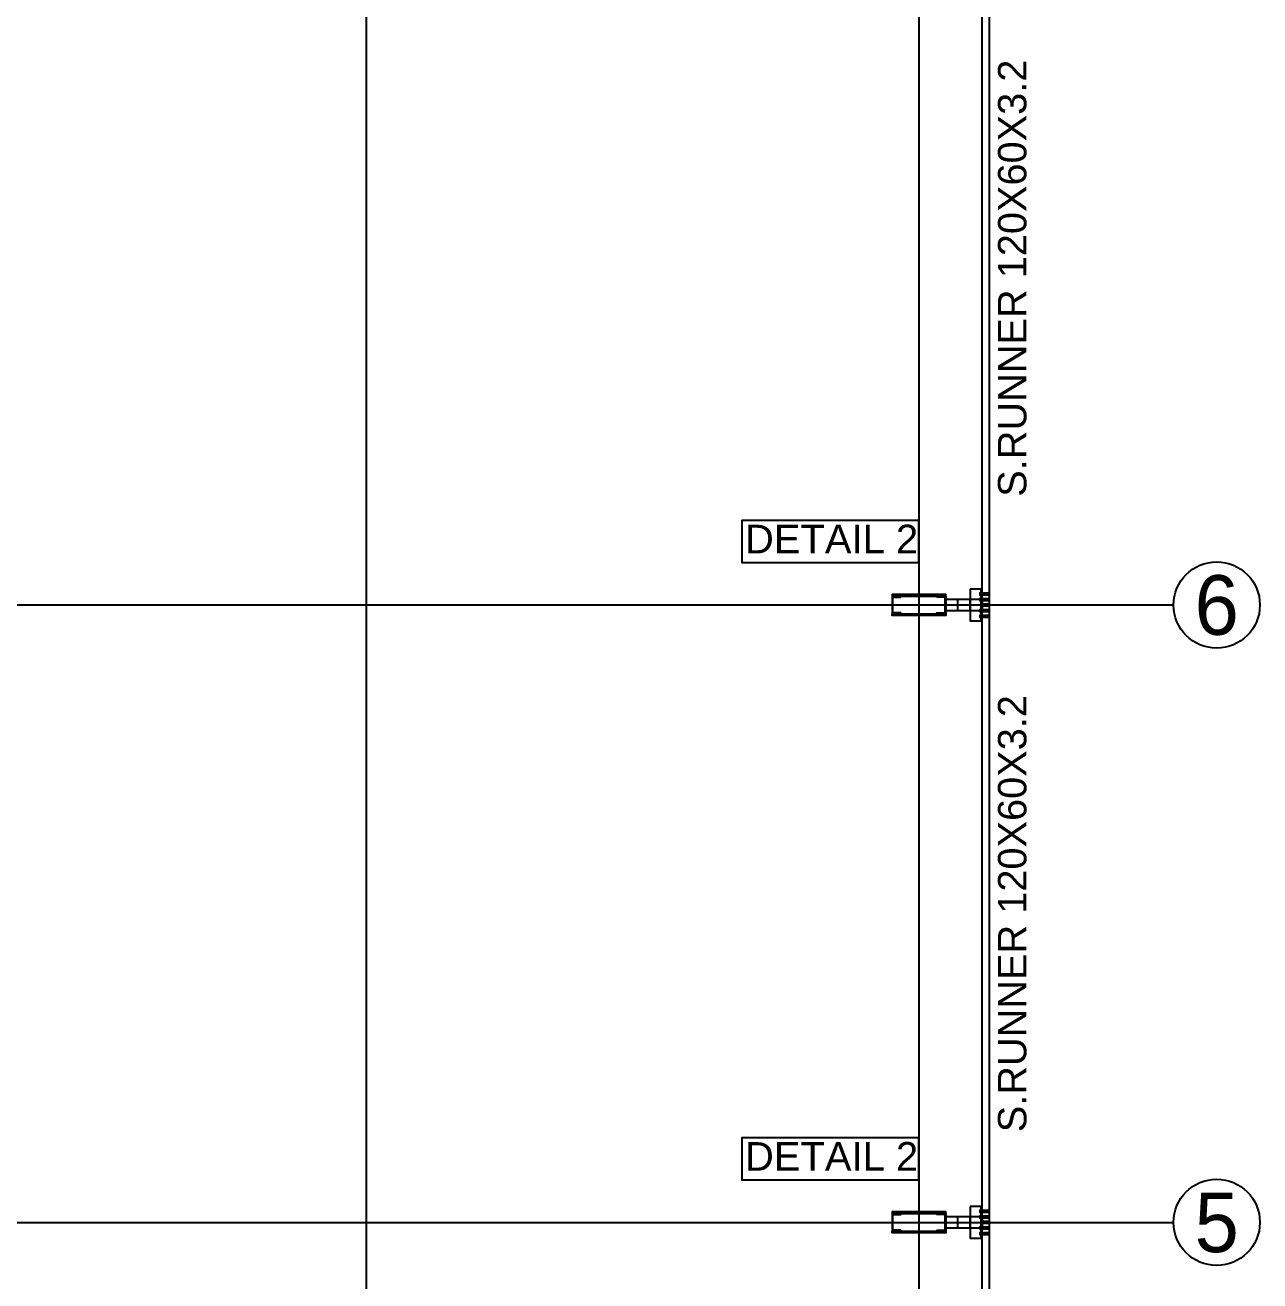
# Model space of a CAD drawing. Header units: millimetres. Extents: x 3470347 to 5996549, y -3470518 to 17149644.
# Drawn here: x 5012779 to 5023143, y 6795931 to 6806472 of the extents above; entities that cross this region are included whole.
import ezdxf
from ezdxf.enums import TextEntityAlignment as Align

# ---------------------------------------------------------------- set-up
doc = ezdxf.new("R2010")
doc.units = ezdxf.units.MM
doc.header["$MEASUREMENT"] = 0
doc.linetypes.add('CENTERX2', pattern=[4, 2.5, -0.5, 0.5, -0.5])
doc.layers.get('0').update_dxf_attribs({"linetype": 'CONTINUOUS', "lineweight": 25})
doc.layers.add('5', color=3, linetype='CONTINUOUS')
doc.layers.add('lintel', color=2, linetype='CONTINUOUS')
for name, color, linetype, lineweight in [('6 TEXT', 7, 'CONTINUOUS', 25), ('channnel', 2, 'CONTINUOUS', 15), ('rRCC 2', 40, 'CONTINUOUS', 15)]:
    doc.layers.add(name, color=color, linetype=linetype, lineweight=lineweight)
doc.styles.add('PDF Arial', font='arial.ttf')
doc.styles.get("Standard").update_dxf_attribs({"font": ''})
doc.styles.add('TITLE', font='arial.ttf')
doc.styles.get('Standard').set_extended_font_data('AR CENA')

msp = doc.modelspace()

# ---------------------------------------------------------------- hatches: boundary and pattern name
at = {"layer": '6 TEXT', "linetype": 'ByBlock'}
h = msp.add_hatch(color=150, dxfattribs=at)
h.dxf.hatch_style = 1
h.paths.add_polyline_path([(5020131.08, 6801679.67), (5020131.08, 6801674.67, -0.41421356), (5020127.08, 6801670.67), (5020061.48, 6801670.67), (5020061.48, 6801538.67), (5020127.08, 6801538.67, -0.41421356), (5020131.08, 6801534.67), (5020131.08, 6801529.67), (5020056.08, 6801529.67), (5020056.08, 6801679.67)])
h = msp.add_hatch(color=150, dxfattribs=at)
h.dxf.hatch_style = 1
h.paths.add_polyline_path([(5020506.08, 6801679.67), (5020506.08, 6801529.67), (5020431.08, 6801529.67), (5020431.08, 6801534.67, -0.41421356), (5020435.08, 6801538.67), (5020500.68, 6801538.67), (5020500.68, 6801670.67), (5020435.08, 6801670.67, -0.41421356), (5020431.08, 6801674.67), (5020431.08, 6801679.67)])
h = msp.add_hatch(color=150, dxfattribs=at)
h.dxf.hatch_style = 1
h.paths.add_polyline_path([(5020131.08, 6796497.67), (5020131.08, 6796492.67, -0.41421356), (5020127.08, 6796488.67), (5020061.48, 6796488.67), (5020061.48, 6796356.67), (5020127.08, 6796356.67, -0.41421356), (5020131.08, 6796352.67), (5020131.08, 6796347.67), (5020056.08, 6796347.67), (5020056.08, 6796497.67)])
h = msp.add_hatch(color=150, dxfattribs=at)
h.dxf.hatch_style = 1
h.paths.add_polyline_path([(5020506.08, 6796497.67), (5020506.08, 6796347.67), (5020431.08, 6796347.67), (5020431.08, 6796352.67, -0.41421356), (5020435.08, 6796356.67), (5020500.68, 6796356.67), (5020500.68, 6796488.67), (5020435.08, 6796488.67, -0.41421356), (5020431.08, 6796492.67), (5020431.08, 6796497.67)])

# ---------------------------------------------------------------- linework, layer by layer
at = {"color": 3}
for p, q in [((5020803.08, 6801471.34), (5020803.08, 6801738.01)), ((5020803.08, 6796289.34), (5020803.08, 6796556.01))]:
    msp.add_line(p, q, dxfattribs=at)
at = {"color": 8, "linetype": 'ByBlock'}
for p, q in [((5020803.08, 6801706.01), (5020871.08, 6801706.01)), ((5020803.08, 6801698.01), (5020871.08, 6801698.01)), ((5020803.08, 6801690.01), (5020871.08, 6801690.01)), ((5020803.08, 6801659.34), (5020871.08, 6801659.34)), ((5020803.08, 6801651.34), (5020871.08, 6801651.34)), ((5020803.08, 6801651.34), (5020871.08, 6801651.34)), ((5020803.08, 6801643.34), (5020871.08, 6801643.34)), ((5020803.08, 6801566.01), (5020871.08, 6801566.01)), ((5020803.08, 6801558.01), (5020871.08, 6801558.01)), ((5020803.08, 6801558.01), (5020871.08, 6801558.01)), ((5020803.08, 6801550.01), (5020871.08, 6801550.01)), ((5020803.08, 6801519.34), (5020871.08, 6801519.34)), ((5020803.08, 6801511.34), (5020871.08, 6801511.34)), ((5020803.08, 6801503.34), (5020871.08, 6801503.34)), ((5020803.08, 6796524.01), (5020871.08, 6796524.01)), ((5020803.08, 6796516.01), (5020871.08, 6796516.01)), ((5020803.08, 6796508.01), (5020871.08, 6796508.01)), ((5020803.08, 6796477.34), (5020871.08, 6796477.34)), ((5020803.08, 6796469.34), (5020871.08, 6796469.34)), ((5020803.08, 6796469.34), (5020871.08, 6796469.34)), ((5020803.08, 6796461.34), (5020871.08, 6796461.34)), ((5020803.08, 6796384.01), (5020871.08, 6796384.01)), ((5020803.08, 6796376.01), (5020871.08, 6796376.01)), ((5020803.08, 6796376.01), (5020871.08, 6796376.01)), ((5020803.08, 6796368.01), (5020871.08, 6796368.01)), ((5020803.08, 6796337.34), (5020871.08, 6796337.34)), ((5020803.08, 6796329.34), (5020871.08, 6796329.34)), ((5020803.08, 6796321.34), (5020871.08, 6796321.34))]:
    msp.add_line(p, q, dxfattribs=at)
at = {"color": 2}
for p, q in [((5020811.08, 6801611.34), (5020871.08, 6801611.34)), ((5020811.08, 6801611.34), (5020871.08, 6801611.34)), ((5020811.08, 6801598.01), (5020871.08, 6801598.01)), ((5020811.08, 6801598.01), (5020871.08, 6801598.01)), ((5020811.08, 6796429.34), (5020871.08, 6796429.34)), ((5020811.08, 6796429.34), (5020871.08, 6796429.34)), ((5020811.08, 6796416.01), (5020871.08, 6796416.01)), ((5020811.08, 6796416.01), (5020871.08, 6796416.01))]:
    msp.add_line(p, q, dxfattribs=at)
at = {"color": 6, "linetype": 'ByBlock'}
for points in [[(5020811.08, 6807084.01), (5020871.08, 6807084.01), (5020871.08, 6801611.34), (5020811.08, 6801611.34)], [(5020811.08, 6801598.01), (5020871.08, 6801598.01), (5020871.08, 6796429.34), (5020811.08, 6796429.34)], [(5020811.08, 6796416.01), (5020871.08, 6796416.01), (5020871.08, 6791552.34), (5020811.08, 6791552.34)]]:
    msp.add_lwpolyline(points, close=True, dxfattribs=at)
at = {"color": 3}
for points in [[(5020711.08, 6801738.01), (5020711.08, 6801471.34), (5020811.08, 6801471.34), (5020811.08, 6801738.01)], [(5020606.08, 6801554.67), (5020506.08, 6801554.67), (5020506.08, 6801654.67), (5020606.08, 6801654.67)], [(5020811.08, 6801554.67), (5020711.08, 6801554.67), (5020711.08, 6801654.67), (5020811.08, 6801654.67)], [(5020606.08, 6796372.67), (5020506.08, 6796372.67), (5020506.08, 6796472.67), (5020606.08, 6796472.67)], [(5020711.08, 6796556.01), (5020711.08, 6796289.34), (5020811.08, 6796289.34), (5020811.08, 6796556.01)], [(5020811.08, 6796372.67), (5020711.08, 6796372.67), (5020711.08, 6796472.67), (5020811.08, 6796472.67)]]:
    msp.add_lwpolyline(points, close=True, dxfattribs=at)
at = {"layer": '6 TEXT', "color": 8, "linetype": 'CENTERX2', "ltscale": 0.5}
for p, q in [((5015641.08, 6817657.4), (5015641.08, 6774264.13)), ((5020281.08, 6817657.4), (5020281.08, 6774264.13))]:
    msp.add_line(p, q, dxfattribs=at)
at = {"layer": '6 TEXT', "color": 4, "linetype": 'ByBlock'}
for points in [[(5020131.08, 6801529.67), (5020131.08, 6801534.67, 0.41421356), (5020127.08, 6801538.67), (5020061.48, 6801538.67), (5020061.48, 6801670.67), (5020127.08, 6801670.67, 0.41421356), (5020131.08, 6801674.67), (5020131.08, 6801679.67), (5020056.08, 6801679.67), (5020056.08, 6801529.67)], [(5020431.08, 6801529.67), (5020431.08, 6801534.67, -0.41421356), (5020435.08, 6801538.67), (5020500.68, 6801538.67), (5020500.68, 6801670.67), (5020435.08, 6801670.67, -0.41421356), (5020431.08, 6801674.67), (5020431.08, 6801679.67), (5020506.08, 6801679.67), (5020506.08, 6801529.67)], [(5020131.08, 6796347.67), (5020131.08, 6796352.67, 0.41421356), (5020127.08, 6796356.67), (5020061.48, 6796356.67), (5020061.48, 6796488.67), (5020127.08, 6796488.67, 0.41421356), (5020131.08, 6796492.67), (5020131.08, 6796497.67), (5020056.08, 6796497.67), (5020056.08, 6796347.67)], [(5020431.08, 6796347.67), (5020431.08, 6796352.67, -0.41421356), (5020435.08, 6796356.67), (5020500.68, 6796356.67), (5020500.68, 6796488.67), (5020435.08, 6796488.67, -0.41421356), (5020431.08, 6796492.67), (5020431.08, 6796497.67), (5020506.08, 6796497.67), (5020506.08, 6796347.67)]]:
    msp.add_lwpolyline(points, format="xyb", close=True, dxfattribs=at)
at = {"layer": '6 TEXT', "color": 8, "linetype": 'CENTERX2', "ltscale": 0.5}
for points in [[(4982503.56, 6801604.67), (5022418.94, 6801604.67)], [(4982503.56, 6796422.67), (5022418.94, 6796422.67)]]:
    msp.add_lwpolyline(points, dxfattribs=at)
at = {"layer": '6 TEXT', "color": 8}
for centre in [(5022781.1, 6801604.67), (5022781.1, 6796422.67)]:
    msp.add_circle(centre, 362.15, dxfattribs=at)
at = {"layer": 'channnel', "color": 8, "linetype": 'ByBlock'}
for p, q in [((5020790.76, 6801708.67), (5020803.08, 6801708.67)), ((5020803.08, 6801698.01), (5020790.76, 6801698.01)), ((5020790.76, 6801687.34), (5020803.08, 6801687.34)), ((5020790.76, 6801662.01), (5020803.08, 6801662.01)), ((5020803.08, 6801651.34), (5020790.76, 6801651.34)), ((5020790.76, 6801640.67), (5020803.08, 6801640.67)), ((5020803.08, 6801708.67), (5020803.08, 6801687.34)), ((5020803.08, 6801706.01), (5020871.08, 6801706.01)), ((5020803.08, 6801690.01), (5020871.08, 6801690.01)), ((5020803.08, 6801662.01), (5020803.08, 6801640.67)), ((5020803.08, 6801659.34), (5020871.08, 6801659.34)), ((5020803.08, 6801643.34), (5020871.08, 6801643.34)), ((5020817.48, 6801690.01), (5020817.48, 6801706.01)), ((5020817.48, 6801643.34), (5020817.48, 6801659.34)), ((5020871.08, 6801706.01), (5020871.08, 6801690.01)), ((5020871.08, 6801659.34), (5020871.08, 6801643.34)), ((5020790.76, 6801568.67), (5020803.08, 6801568.67)), ((5020803.08, 6801558.01), (5020790.76, 6801558.01)), ((5020790.76, 6801547.34), (5020803.08, 6801547.34)), ((5020790.76, 6801522.01), (5020803.08, 6801522.01)), ((5020803.08, 6801547.34), (5020803.08, 6801568.67)), ((5020803.08, 6801566.01), (5020871.08, 6801566.01)), ((5020803.08, 6801550.01), (5020871.08, 6801550.01)), ((5020803.08, 6801500.67), (5020803.08, 6801522.01)), ((5020803.08, 6801519.34), (5020871.08, 6801519.34)), ((5020817.48, 6801566.01), (5020817.48, 6801550.01)), ((5020817.48, 6801519.34), (5020817.48, 6801503.34)), ((5020871.08, 6801550.01), (5020871.08, 6801566.01)), ((5020871.08, 6801503.34), (5020871.08, 6801519.34)), ((5020803.08, 6801511.34), (5020790.76, 6801511.34)), ((5020790.76, 6801500.67), (5020803.08, 6801500.67)), ((5020803.08, 6801503.34), (5020871.08, 6801503.34)), ((5020790.76, 6796526.67), (5020803.08, 6796526.67)), ((5020803.08, 6796516.01), (5020790.76, 6796516.01)), ((5020790.76, 6796505.34), (5020803.08, 6796505.34)), ((5020790.76, 6796480.01), (5020803.08, 6796480.01)), ((5020803.08, 6796469.34), (5020790.76, 6796469.34)), ((5020790.76, 6796458.67), (5020803.08, 6796458.67)), ((5020803.08, 6796526.67), (5020803.08, 6796505.34)), ((5020803.08, 6796524.01), (5020871.08, 6796524.01)), ((5020803.08, 6796508.01), (5020871.08, 6796508.01)), ((5020803.08, 6796480.01), (5020803.08, 6796458.67)), ((5020803.08, 6796477.34), (5020871.08, 6796477.34)), ((5020803.08, 6796461.34), (5020871.08, 6796461.34)), ((5020817.48, 6796508.01), (5020817.48, 6796524.01)), ((5020817.48, 6796461.34), (5020817.48, 6796477.34)), ((5020871.08, 6796524.01), (5020871.08, 6796508.01)), ((5020871.08, 6796477.34), (5020871.08, 6796461.34)), ((5020790.76, 6796386.67), (5020803.08, 6796386.67)), ((5020803.08, 6796376.01), (5020790.76, 6796376.01)), ((5020790.76, 6796365.34), (5020803.08, 6796365.34)), ((5020803.08, 6796365.34), (5020803.08, 6796386.67)), ((5020803.08, 6796384.01), (5020871.08, 6796384.01)), ((5020803.08, 6796368.01), (5020871.08, 6796368.01)), ((5020817.48, 6796384.01), (5020817.48, 6796368.01)), ((5020871.08, 6796368.01), (5020871.08, 6796384.01)), ((5020790.76, 6796340.01), (5020803.08, 6796340.01)), ((5020803.08, 6796329.34), (5020790.76, 6796329.34)), ((5020790.76, 6796318.67), (5020803.08, 6796318.67)), ((5020803.08, 6796318.67), (5020803.08, 6796340.01)), ((5020803.08, 6796337.34), (5020871.08, 6796337.34)), ((5020803.08, 6796321.34), (5020871.08, 6796321.34)), ((5020817.48, 6796337.34), (5020817.48, 6796321.34)), ((5020871.08, 6796321.34), (5020871.08, 6796337.34))]:
    msp.add_line(p, q, dxfattribs=at)
at = {"layer": 'channnel', "color": 8, "linetype": 'Continuous'}
for p, q in [((5020816.82, 6801705.76), (5020816.94, 6801706.01)), ((5020816.82, 6801659.09), (5020816.94, 6801659.34)), ((5020817.48, 6801690.9), (5020824.52, 6801706.01)), ((5020817.48, 6801697.41), (5020821.49, 6801706.01)), ((5020817.48, 6801703.91), (5020818.45, 6801706.01)), ((5020817.48, 6801694.15), (5020822.73, 6801705.43)), ((5020817.48, 6801700.66), (5020819.7, 6801705.43)), ((5020817.48, 6801644.23), (5020824.52, 6801659.34)), ((5020817.48, 6801650.74), (5020821.49, 6801659.34)), ((5020817.48, 6801657.25), (5020818.45, 6801659.34)), ((5020817.48, 6801647.49), (5020822.73, 6801658.76)), ((5020817.48, 6801653.99), (5020819.7, 6801658.76)), ((5020818.85, 6801690.59), (5020825.77, 6801705.43)), ((5020818.85, 6801643.92), (5020825.77, 6801658.76)), ((5020819.86, 6801705.76), (5020819.97, 6801706.01)), ((5020819.86, 6801659.09), (5020819.97, 6801659.34)), ((5020820.1, 6801690.01), (5020827.56, 6801706.01)), ((5020820.1, 6801643.34), (5020827.56, 6801659.34)), ((5020821.88, 6801690.59), (5020828.8, 6801705.43)), ((5020821.88, 6801643.92), (5020828.8, 6801658.76)), ((5020822.89, 6801705.76), (5020823.01, 6801706.01)), ((5020822.89, 6801659.09), (5020823.01, 6801659.34)), ((5020823.13, 6801690.01), (5020830.59, 6801706.01)), ((5020823.13, 6801643.34), (5020830.59, 6801659.34)), ((5020824.92, 6801690.59), (5020831.84, 6801705.43)), ((5020824.92, 6801643.92), (5020831.84, 6801658.76)), ((5020825.92, 6801705.76), (5020826.04, 6801706.01)), ((5020825.92, 6801659.09), (5020826.04, 6801659.34)), ((5020826.16, 6801690.01), (5020833.63, 6801706.01)), ((5020826.16, 6801643.34), (5020833.63, 6801659.34)), ((5020827.95, 6801690.59), (5020834.87, 6801705.43)), ((5020827.95, 6801643.92), (5020834.87, 6801658.76)), ((5020828.96, 6801705.76), (5020829.07, 6801706.01)), ((5020828.96, 6801659.09), (5020829.07, 6801659.34)), ((5020829.2, 6801690.01), (5020836.66, 6801706.01)), ((5020829.2, 6801643.34), (5020836.66, 6801659.34)), ((5020830.99, 6801690.59), (5020837.91, 6801705.43)), ((5020830.99, 6801643.92), (5020837.91, 6801658.76)), ((5020831.99, 6801705.76), (5020832.11, 6801706.01)), ((5020831.99, 6801659.09), (5020832.11, 6801659.34)), ((5020832.23, 6801690.01), (5020839.69, 6801706.01)), ((5020832.23, 6801643.34), (5020839.69, 6801659.34)), ((5020834.02, 6801690.59), (5020834.27, 6801705.43)), ((5020834.02, 6801643.92), (5020834.27, 6801658.76)), ((5020834.67, 6801690.01), (5020842.13, 6801706.01)), ((5020834.67, 6801643.34), (5020842.13, 6801659.34)), ((5020835.27, 6801690.01), (5020836.06, 6801706.01)), ((5020835.27, 6801643.34), (5020836.06, 6801659.34)), ((5020836.46, 6801690.59), (5020843.38, 6801705.43)), ((5020836.46, 6801643.92), (5020843.38, 6801658.76)), ((5020837.06, 6801690.59), (5020837.31, 6801705.43)), ((5020837.06, 6801643.92), (5020837.31, 6801658.76)), ((5020837.7, 6801690.01), (5020845.16, 6801706.01)), ((5020837.7, 6801643.34), (5020845.16, 6801659.34)), ((5020838.3, 6801690.01), (5020839.1, 6801706.01)), ((5020838.3, 6801643.34), (5020839.1, 6801659.34)), ((5020839.49, 6801690.59), (5020846.41, 6801705.43)), ((5020839.49, 6801643.92), (5020846.41, 6801658.76)), ((5020840.09, 6801690.59), (5020840.34, 6801705.43)), ((5020840.09, 6801643.92), (5020840.34, 6801658.76)), ((5020840.74, 6801690.01), (5020848.2, 6801706.01)), ((5020840.74, 6801643.34), (5020848.2, 6801659.34)), ((5020842.53, 6801690.59), (5020849.44, 6801705.43)), ((5020842.53, 6801643.92), (5020849.44, 6801658.76)), ((5020843.77, 6801690.01), (5020851.23, 6801706.01)), ((5020843.77, 6801643.34), (5020851.23, 6801659.34)), ((5020845.56, 6801690.59), (5020852.48, 6801705.43)), ((5020845.56, 6801643.92), (5020852.48, 6801658.76)), ((5020846.81, 6801690.01), (5020854.27, 6801706.01)), ((5020846.81, 6801643.34), (5020854.27, 6801659.34)), ((5020848.59, 6801690.59), (5020855.51, 6801705.43)), ((5020848.59, 6801643.92), (5020855.51, 6801658.76)), ((5020849.84, 6801690.01), (5020857.3, 6801706.01)), ((5020849.84, 6801643.34), (5020857.3, 6801659.34)), ((5020851.63, 6801690.59), (5020858.55, 6801705.43)), ((5020851.63, 6801643.92), (5020858.55, 6801658.76)), ((5020852.87, 6801690.01), (5020860.34, 6801706.01)), ((5020852.87, 6801643.34), (5020860.34, 6801659.34)), ((5020854.66, 6801690.59), (5020861.58, 6801705.43)), ((5020854.66, 6801643.92), (5020861.58, 6801658.76)), ((5020855.91, 6801690.01), (5020863.37, 6801706.01)), ((5020855.91, 6801643.34), (5020863.37, 6801659.34)), ((5020857.43, 6801690.01), (5020864.62, 6801705.43)), ((5020857.43, 6801643.34), (5020864.62, 6801658.76)), ((5020859.21, 6801690.59), (5020866.4, 6801706.01)), ((5020859.21, 6801643.92), (5020866.4, 6801659.34)), ((5020860.46, 6801690.01), (5020867.65, 6801705.43)), ((5020860.46, 6801643.34), (5020867.65, 6801658.76)), ((5020862.25, 6801690.59), (5020869.44, 6801706.01)), ((5020862.25, 6801643.92), (5020869.44, 6801659.34)), ((5020863.49, 6801690.01), (5020870.68, 6801705.43)), ((5020863.49, 6801643.34), (5020870.68, 6801658.76)), ((5020865.28, 6801690.59), (5020871.08, 6801703.02)), ((5020865.28, 6801643.92), (5020871.08, 6801656.35)), ((5020866.53, 6801690.01), (5020871.08, 6801699.76)), ((5020866.53, 6801643.34), (5020871.08, 6801653.1)), ((5020868.32, 6801690.59), (5020871.08, 6801696.51)), ((5020868.32, 6801643.92), (5020871.08, 6801649.84)), ((5020869.56, 6801690.01), (5020871.08, 6801693.26)), ((5020869.56, 6801643.34), (5020871.08, 6801646.59)), ((5020816.82, 6801550.26), (5020816.94, 6801550.01)), ((5020817.48, 6801565.11), (5020824.52, 6801550.01)), ((5020817.48, 6801561.86), (5020822.73, 6801550.59)), ((5020817.48, 6801558.61), (5020821.49, 6801550.01)), ((5020817.48, 6801555.35), (5020819.7, 6801550.59)), ((5020817.48, 6801552.1), (5020818.45, 6801550.01)), ((5020817.48, 6801518.45), (5020824.52, 6801503.34)), ((5020817.48, 6801515.19), (5020822.73, 6801503.92)), ((5020818.85, 6801565.43), (5020825.77, 6801550.59)), ((5020818.85, 6801518.76), (5020825.77, 6801503.92)), ((5020819.86, 6801550.26), (5020819.97, 6801550.01)), ((5020820.1, 6801566.01), (5020827.56, 6801550.01)), ((5020820.1, 6801519.34), (5020827.56, 6801503.34)), ((5020821.88, 6801565.43), (5020828.8, 6801550.59)), ((5020821.88, 6801518.76), (5020828.8, 6801503.92)), ((5020822.89, 6801550.26), (5020823.01, 6801550.01)), ((5020823.13, 6801566.01), (5020830.59, 6801550.01)), ((5020823.13, 6801519.34), (5020830.59, 6801503.34)), ((5020824.92, 6801565.43), (5020831.84, 6801550.59)), ((5020824.92, 6801518.76), (5020831.84, 6801503.92)), ((5020825.92, 6801550.26), (5020826.04, 6801550.01)), ((5020826.16, 6801566.01), (5020833.63, 6801550.01)), ((5020826.16, 6801519.34), (5020833.63, 6801503.34)), ((5020827.95, 6801565.43), (5020834.87, 6801550.59)), ((5020827.95, 6801518.76), (5020834.87, 6801503.92)), ((5020828.96, 6801550.26), (5020829.07, 6801550.01)), ((5020829.2, 6801566.01), (5020836.66, 6801550.01)), ((5020829.2, 6801519.34), (5020836.66, 6801503.34)), ((5020830.99, 6801565.43), (5020837.91, 6801550.59)), ((5020830.99, 6801518.76), (5020837.91, 6801503.92)), ((5020831.99, 6801550.26), (5020832.11, 6801550.01)), ((5020832.23, 6801566.01), (5020839.69, 6801550.01)), ((5020832.23, 6801519.34), (5020839.69, 6801503.34)), ((5020834.02, 6801565.43), (5020834.27, 6801550.59)), ((5020834.02, 6801518.76), (5020834.27, 6801503.92)), ((5020834.67, 6801566.01), (5020842.13, 6801550.01)), ((5020834.67, 6801519.34), (5020842.13, 6801503.34)), ((5020835.27, 6801566.01), (5020836.06, 6801550.01)), ((5020835.27, 6801519.34), (5020836.06, 6801503.34)), ((5020836.46, 6801565.43), (5020843.38, 6801550.59)), ((5020836.46, 6801518.76), (5020843.38, 6801503.92)), ((5020837.06, 6801565.43), (5020837.31, 6801550.59)), ((5020837.06, 6801518.76), (5020837.31, 6801503.92)), ((5020837.7, 6801566.01), (5020845.16, 6801550.01)), ((5020837.7, 6801519.34), (5020845.16, 6801503.34)), ((5020838.3, 6801566.01), (5020839.1, 6801550.01)), ((5020838.3, 6801519.34), (5020839.1, 6801503.34)), ((5020839.49, 6801565.43), (5020846.41, 6801550.59)), ((5020839.49, 6801518.76), (5020846.41, 6801503.92)), ((5020840.09, 6801565.43), (5020840.34, 6801550.59)), ((5020840.09, 6801518.76), (5020840.34, 6801503.92)), ((5020840.74, 6801566.01), (5020848.2, 6801550.01)), ((5020840.74, 6801519.34), (5020848.2, 6801503.34)), ((5020842.53, 6801565.43), (5020849.44, 6801550.59)), ((5020842.53, 6801518.76), (5020849.44, 6801503.92)), ((5020843.77, 6801566.01), (5020851.23, 6801550.01)), ((5020843.77, 6801519.34), (5020851.23, 6801503.34)), ((5020845.56, 6801565.43), (5020852.48, 6801550.59)), ((5020845.56, 6801518.76), (5020852.48, 6801503.92)), ((5020846.81, 6801566.01), (5020854.27, 6801550.01)), ((5020846.81, 6801519.34), (5020854.27, 6801503.34)), ((5020848.59, 6801565.43), (5020855.51, 6801550.59)), ((5020848.59, 6801518.76), (5020855.51, 6801503.92)), ((5020849.84, 6801566.01), (5020857.3, 6801550.01)), ((5020849.84, 6801519.34), (5020857.3, 6801503.34)), ((5020851.63, 6801565.43), (5020858.55, 6801550.59)), ((5020851.63, 6801518.76), (5020858.55, 6801503.92)), ((5020852.87, 6801566.01), (5020860.34, 6801550.01)), ((5020852.87, 6801519.34), (5020860.34, 6801503.34)), ((5020854.66, 6801565.43), (5020861.58, 6801550.59)), ((5020854.66, 6801518.76), (5020861.58, 6801503.92)), ((5020855.91, 6801566.01), (5020863.37, 6801550.01)), ((5020855.91, 6801519.34), (5020863.37, 6801503.34)), ((5020857.43, 6801566.01), (5020864.62, 6801550.59)), ((5020857.43, 6801519.34), (5020864.62, 6801503.92)), ((5020859.21, 6801565.43), (5020866.4, 6801550.01)), ((5020859.21, 6801518.76), (5020866.4, 6801503.34)), ((5020860.46, 6801566.01), (5020867.65, 6801550.59)), ((5020860.46, 6801519.34), (5020867.65, 6801503.92)), ((5020862.25, 6801565.43), (5020869.44, 6801550.01)), ((5020862.25, 6801518.76), (5020869.44, 6801503.34)), ((5020863.49, 6801566.01), (5020870.68, 6801550.59)), ((5020863.49, 6801519.34), (5020870.68, 6801503.92)), ((5020865.28, 6801565.43), (5020871.08, 6801553)), ((5020865.28, 6801518.76), (5020871.08, 6801506.33)), ((5020866.53, 6801566.01), (5020871.08, 6801556.25)), ((5020866.53, 6801519.34), (5020871.08, 6801509.58)), ((5020868.32, 6801565.43), (5020871.08, 6801559.5)), ((5020868.32, 6801518.76), (5020871.08, 6801512.84)), ((5020869.56, 6801566.01), (5020871.08, 6801562.76)), ((5020869.56, 6801519.34), (5020871.08, 6801516.09)), ((5020816.82, 6801503.59), (5020816.94, 6801503.34)), ((5020817.48, 6801511.94), (5020821.49, 6801503.34)), ((5020817.48, 6801508.69), (5020819.7, 6801503.92)), ((5020817.48, 6801505.43), (5020818.45, 6801503.34)), ((5020819.86, 6801503.59), (5020819.97, 6801503.34)), ((5020822.89, 6801503.59), (5020823.01, 6801503.34)), ((5020825.92, 6801503.59), (5020826.04, 6801503.34)), ((5020828.96, 6801503.59), (5020829.07, 6801503.34)), ((5020831.99, 6801503.59), (5020832.11, 6801503.34)), ((5020816.82, 6796523.76), (5020816.94, 6796524.01)), ((5020816.82, 6796477.09), (5020816.94, 6796477.34)), ((5020817.48, 6796508.9), (5020824.52, 6796524.01)), ((5020817.48, 6796515.41), (5020821.49, 6796524.01)), ((5020817.48, 6796521.91), (5020818.45, 6796524.01)), ((5020817.48, 6796512.15), (5020822.73, 6796523.43)), ((5020817.48, 6796518.66), (5020819.7, 6796523.43)), ((5020817.48, 6796462.23), (5020824.52, 6796477.34)), ((5020817.48, 6796468.74), (5020821.49, 6796477.34)), ((5020817.48, 6796475.25), (5020818.45, 6796477.34)), ((5020817.48, 6796465.49), (5020822.73, 6796476.76)), ((5020817.48, 6796471.99), (5020819.7, 6796476.76)), ((5020818.85, 6796508.59), (5020825.77, 6796523.43)), ((5020818.85, 6796461.92), (5020825.77, 6796476.76)), ((5020819.86, 6796523.76), (5020819.97, 6796524.01)), ((5020819.86, 6796477.09), (5020819.97, 6796477.34)), ((5020820.1, 6796508.01), (5020827.56, 6796524.01)), ((5020820.1, 6796461.34), (5020827.56, 6796477.34)), ((5020821.88, 6796508.59), (5020828.8, 6796523.43)), ((5020821.88, 6796461.92), (5020828.8, 6796476.76)), ((5020822.89, 6796523.76), (5020823.01, 6796524.01)), ((5020822.89, 6796477.09), (5020823.01, 6796477.34)), ((5020823.13, 6796508.01), (5020830.59, 6796524.01)), ((5020823.13, 6796461.34), (5020830.59, 6796477.34)), ((5020824.92, 6796508.59), (5020831.84, 6796523.43)), ((5020824.92, 6796461.92), (5020831.84, 6796476.76)), ((5020825.92, 6796523.76), (5020826.04, 6796524.01)), ((5020825.92, 6796477.09), (5020826.04, 6796477.34)), ((5020826.16, 6796508.01), (5020833.63, 6796524.01)), ((5020826.16, 6796461.34), (5020833.63, 6796477.34)), ((5020827.95, 6796508.59), (5020834.87, 6796523.43)), ((5020827.95, 6796461.92), (5020834.87, 6796476.76)), ((5020828.96, 6796523.76), (5020829.07, 6796524.01)), ((5020828.96, 6796477.09), (5020829.07, 6796477.34)), ((5020829.2, 6796508.01), (5020836.66, 6796524.01)), ((5020829.2, 6796461.34), (5020836.66, 6796477.34)), ((5020830.99, 6796508.59), (5020837.91, 6796523.43)), ((5020830.99, 6796461.92), (5020837.91, 6796476.76)), ((5020831.99, 6796523.76), (5020832.11, 6796524.01)), ((5020831.99, 6796477.09), (5020832.11, 6796477.34)), ((5020832.23, 6796508.01), (5020839.69, 6796524.01)), ((5020832.23, 6796461.34), (5020839.69, 6796477.34)), ((5020834.02, 6796508.59), (5020834.27, 6796523.43)), ((5020834.02, 6796461.92), (5020834.27, 6796476.76)), ((5020834.67, 6796508.01), (5020842.13, 6796524.01)), ((5020834.67, 6796461.34), (5020842.13, 6796477.34)), ((5020835.27, 6796508.01), (5020836.06, 6796524.01)), ((5020835.27, 6796461.34), (5020836.06, 6796477.34)), ((5020836.46, 6796508.59), (5020843.38, 6796523.43)), ((5020836.46, 6796461.92), (5020843.38, 6796476.76)), ((5020837.06, 6796508.59), (5020837.31, 6796523.43)), ((5020837.06, 6796461.92), (5020837.31, 6796476.76)), ((5020837.7, 6796508.01), (5020845.16, 6796524.01)), ((5020837.7, 6796461.34), (5020845.16, 6796477.34)), ((5020838.3, 6796508.01), (5020839.1, 6796524.01)), ((5020838.3, 6796461.34), (5020839.1, 6796477.34)), ((5020839.49, 6796508.59), (5020846.41, 6796523.43)), ((5020839.49, 6796461.92), (5020846.41, 6796476.76)), ((5020840.09, 6796508.59), (5020840.34, 6796523.43)), ((5020840.09, 6796461.92), (5020840.34, 6796476.76)), ((5020840.74, 6796508.01), (5020848.2, 6796524.01)), ((5020840.74, 6796461.34), (5020848.2, 6796477.34)), ((5020842.53, 6796508.59), (5020849.44, 6796523.43)), ((5020842.53, 6796461.92), (5020849.44, 6796476.76)), ((5020843.77, 6796508.01), (5020851.23, 6796524.01)), ((5020843.77, 6796461.34), (5020851.23, 6796477.34)), ((5020845.56, 6796508.59), (5020852.48, 6796523.43)), ((5020845.56, 6796461.92), (5020852.48, 6796476.76)), ((5020846.81, 6796508.01), (5020854.27, 6796524.01)), ((5020846.81, 6796461.34), (5020854.27, 6796477.34)), ((5020848.59, 6796508.59), (5020855.51, 6796523.43)), ((5020848.59, 6796461.92), (5020855.51, 6796476.76)), ((5020849.84, 6796508.01), (5020857.3, 6796524.01)), ((5020849.84, 6796461.34), (5020857.3, 6796477.34)), ((5020851.63, 6796508.59), (5020858.55, 6796523.43)), ((5020851.63, 6796461.92), (5020858.55, 6796476.76)), ((5020852.87, 6796508.01), (5020860.34, 6796524.01)), ((5020852.87, 6796461.34), (5020860.34, 6796477.34)), ((5020854.66, 6796508.59), (5020861.58, 6796523.43)), ((5020854.66, 6796461.92), (5020861.58, 6796476.76)), ((5020855.91, 6796508.01), (5020863.37, 6796524.01)), ((5020855.91, 6796461.34), (5020863.37, 6796477.34)), ((5020857.43, 6796508.01), (5020864.62, 6796523.43)), ((5020857.43, 6796461.34), (5020864.62, 6796476.76)), ((5020859.21, 6796508.59), (5020866.4, 6796524.01)), ((5020859.21, 6796461.92), (5020866.4, 6796477.34)), ((5020860.46, 6796508.01), (5020867.65, 6796523.43)), ((5020860.46, 6796461.34), (5020867.65, 6796476.76)), ((5020862.25, 6796508.59), (5020869.44, 6796524.01)), ((5020862.25, 6796461.92), (5020869.44, 6796477.34)), ((5020863.49, 6796508.01), (5020870.68, 6796523.43)), ((5020863.49, 6796461.34), (5020870.68, 6796476.76)), ((5020865.28, 6796508.59), (5020871.08, 6796521.02)), ((5020865.28, 6796461.92), (5020871.08, 6796474.35)), ((5020866.53, 6796508.01), (5020871.08, 6796517.76)), ((5020866.53, 6796461.34), (5020871.08, 6796471.1)), ((5020868.32, 6796508.59), (5020871.08, 6796514.51)), ((5020868.32, 6796461.92), (5020871.08, 6796467.84)), ((5020869.56, 6796508.01), (5020871.08, 6796511.26)), ((5020869.56, 6796461.34), (5020871.08, 6796464.59)), ((5020816.82, 6796368.26), (5020816.94, 6796368.01)), ((5020817.48, 6796383.11), (5020824.52, 6796368.01)), ((5020817.48, 6796379.86), (5020822.73, 6796368.59)), ((5020817.48, 6796376.61), (5020821.49, 6796368.01)), ((5020817.48, 6796373.35), (5020819.7, 6796368.59)), ((5020817.48, 6796370.1), (5020818.45, 6796368.01)), ((5020818.85, 6796383.43), (5020825.77, 6796368.59)), ((5020819.86, 6796368.26), (5020819.97, 6796368.01)), ((5020820.1, 6796384.01), (5020827.56, 6796368.01)), ((5020821.88, 6796383.43), (5020828.8, 6796368.59)), ((5020822.89, 6796368.26), (5020823.01, 6796368.01)), ((5020823.13, 6796384.01), (5020830.59, 6796368.01)), ((5020824.92, 6796383.43), (5020831.84, 6796368.59)), ((5020825.92, 6796368.26), (5020826.04, 6796368.01)), ((5020826.16, 6796384.01), (5020833.63, 6796368.01)), ((5020827.95, 6796383.43), (5020834.87, 6796368.59)), ((5020828.96, 6796368.26), (5020829.07, 6796368.01)), ((5020829.2, 6796384.01), (5020836.66, 6796368.01)), ((5020830.99, 6796383.43), (5020837.91, 6796368.59)), ((5020831.99, 6796368.26), (5020832.11, 6796368.01)), ((5020832.23, 6796384.01), (5020839.69, 6796368.01)), ((5020834.02, 6796383.43), (5020834.27, 6796368.59)), ((5020834.67, 6796384.01), (5020842.13, 6796368.01)), ((5020835.27, 6796384.01), (5020836.06, 6796368.01)), ((5020836.46, 6796383.43), (5020843.38, 6796368.59)), ((5020837.06, 6796383.43), (5020837.31, 6796368.59)), ((5020837.7, 6796384.01), (5020845.16, 6796368.01)), ((5020838.3, 6796384.01), (5020839.1, 6796368.01)), ((5020839.49, 6796383.43), (5020846.41, 6796368.59)), ((5020840.09, 6796383.43), (5020840.34, 6796368.59)), ((5020840.74, 6796384.01), (5020848.2, 6796368.01)), ((5020842.53, 6796383.43), (5020849.44, 6796368.59)), ((5020843.77, 6796384.01), (5020851.23, 6796368.01)), ((5020845.56, 6796383.43), (5020852.48, 6796368.59)), ((5020846.81, 6796384.01), (5020854.27, 6796368.01)), ((5020848.59, 6796383.43), (5020855.51, 6796368.59)), ((5020849.84, 6796384.01), (5020857.3, 6796368.01)), ((5020851.63, 6796383.43), (5020858.55, 6796368.59)), ((5020852.87, 6796384.01), (5020860.34, 6796368.01)), ((5020854.66, 6796383.43), (5020861.58, 6796368.59)), ((5020855.91, 6796384.01), (5020863.37, 6796368.01)), ((5020857.43, 6796384.01), (5020864.62, 6796368.59)), ((5020859.21, 6796383.43), (5020866.4, 6796368.01)), ((5020860.46, 6796384.01), (5020867.65, 6796368.59)), ((5020862.25, 6796383.43), (5020869.44, 6796368.01)), ((5020863.49, 6796384.01), (5020870.68, 6796368.59)), ((5020865.28, 6796383.43), (5020871.08, 6796371)), ((5020866.53, 6796384.01), (5020871.08, 6796374.25)), ((5020868.32, 6796383.43), (5020871.08, 6796377.5)), ((5020869.56, 6796384.01), (5020871.08, 6796380.76)), ((5020816.82, 6796321.59), (5020816.94, 6796321.34)), ((5020817.48, 6796336.45), (5020824.52, 6796321.34)), ((5020817.48, 6796333.19), (5020822.73, 6796321.92)), ((5020817.48, 6796329.94), (5020821.49, 6796321.34)), ((5020817.48, 6796326.69), (5020819.7, 6796321.92)), ((5020817.48, 6796323.43), (5020818.45, 6796321.34)), ((5020818.85, 6796336.76), (5020825.77, 6796321.92)), ((5020819.86, 6796321.59), (5020819.97, 6796321.34)), ((5020820.1, 6796337.34), (5020827.56, 6796321.34)), ((5020821.88, 6796336.76), (5020828.8, 6796321.92)), ((5020822.89, 6796321.59), (5020823.01, 6796321.34)), ((5020823.13, 6796337.34), (5020830.59, 6796321.34)), ((5020824.92, 6796336.76), (5020831.84, 6796321.92)), ((5020825.92, 6796321.59), (5020826.04, 6796321.34)), ((5020826.16, 6796337.34), (5020833.63, 6796321.34)), ((5020827.95, 6796336.76), (5020834.87, 6796321.92)), ((5020828.96, 6796321.59), (5020829.07, 6796321.34)), ((5020829.2, 6796337.34), (5020836.66, 6796321.34)), ((5020830.99, 6796336.76), (5020837.91, 6796321.92)), ((5020831.99, 6796321.59), (5020832.11, 6796321.34)), ((5020832.23, 6796337.34), (5020839.69, 6796321.34)), ((5020834.02, 6796336.76), (5020834.27, 6796321.92)), ((5020834.67, 6796337.34), (5020842.13, 6796321.34)), ((5020835.27, 6796337.34), (5020836.06, 6796321.34)), ((5020836.46, 6796336.76), (5020843.38, 6796321.92)), ((5020837.06, 6796336.76), (5020837.31, 6796321.92)), ((5020837.7, 6796337.34), (5020845.16, 6796321.34)), ((5020838.3, 6796337.34), (5020839.1, 6796321.34)), ((5020839.49, 6796336.76), (5020846.41, 6796321.92)), ((5020840.09, 6796336.76), (5020840.34, 6796321.92)), ((5020840.74, 6796337.34), (5020848.2, 6796321.34)), ((5020842.53, 6796336.76), (5020849.44, 6796321.92)), ((5020843.77, 6796337.34), (5020851.23, 6796321.34)), ((5020845.56, 6796336.76), (5020852.48, 6796321.92)), ((5020846.81, 6796337.34), (5020854.27, 6796321.34)), ((5020848.59, 6796336.76), (5020855.51, 6796321.92)), ((5020849.84, 6796337.34), (5020857.3, 6796321.34)), ((5020851.63, 6796336.76), (5020858.55, 6796321.92)), ((5020852.87, 6796337.34), (5020860.34, 6796321.34)), ((5020854.66, 6796336.76), (5020861.58, 6796321.92)), ((5020855.91, 6796337.34), (5020863.37, 6796321.34)), ((5020857.43, 6796337.34), (5020864.62, 6796321.92)), ((5020859.21, 6796336.76), (5020866.4, 6796321.34)), ((5020860.46, 6796337.34), (5020867.65, 6796321.92)), ((5020862.25, 6796336.76), (5020869.44, 6796321.34)), ((5020863.49, 6796337.34), (5020870.68, 6796321.92)), ((5020865.28, 6796336.76), (5020871.08, 6796324.33)), ((5020866.53, 6796337.34), (5020871.08, 6796327.58)), ((5020868.32, 6796336.76), (5020871.08, 6796330.84)), ((5020869.56, 6796337.34), (5020871.08, 6796334.09))]:
    msp.add_line(p, q, dxfattribs=at)
at = {"layer": 'channnel', "color": 8, "linetype": 'ByBlock'}
for centre in [(5020804.3, 6801703.34), (5020804.3, 6801692.67), (5020804.3, 6801656.67), (5020804.3, 6801646.01), (5020804.3, 6801563.34), (5020804.3, 6801552.67), (5020804.3, 6801516.67), (5020804.3, 6801506.01), (5020804.3, 6796521.34), (5020804.3, 6796510.67), (5020804.3, 6796474.67), (5020804.3, 6796464.01), (5020804.3, 6796381.34), (5020804.3, 6796370.67), (5020804.3, 6796334.67), (5020804.3, 6796324.01)]:
    msp.add_arc(centre, 14.55, 158.498425, 201.501575, dxfattribs=at)
at = {"layer": 'channnel', "color": 8, "linetype": 'Continuous'}
for centre, radius, start, end in [((5020819.08, 6801705.72), 0.688, 335, 155), ((5020819.08, 6801659.05), 0.688, 335, 155), ((5020819.47, 6801690.3), 0.687, 155, 335), ((5020819.47, 6801643.63), 0.687, 155, 335), ((5020822.11, 6801705.72), 0.688, 335, 155), ((5020822.11, 6801659.05), 0.688, 335, 155), ((5020822.51, 6801690.3), 0.687, 155, 335), ((5020822.51, 6801643.63), 0.687, 155, 335), ((5020825.15, 6801705.72), 0.688, 335, 155), ((5020825.15, 6801659.05), 0.688, 335, 155), ((5020825.54, 6801690.3), 0.687, 155, 335), ((5020825.54, 6801643.63), 0.687, 155, 335), ((5020828.18, 6801705.72), 0.688, 335, 155), ((5020828.18, 6801659.05), 0.688, 335, 155), ((5020828.58, 6801690.3), 0.687, 155, 335), ((5020828.58, 6801643.63), 0.687, 155, 335), ((5020831.21, 6801705.72), 0.688, 335, 155), ((5020831.21, 6801659.05), 0.688, 335, 155), ((5020831.61, 6801690.3), 0.687, 155, 335), ((5020831.61, 6801643.63), 0.687, 155, 335), ((5020834.25, 6801705.72), 0.688, 335, 155), ((5020834.25, 6801659.05), 0.688, 335, 155), ((5020834.64, 6801690.3), 0.687, 155, 335), ((5020834.64, 6801643.63), 0.687, 155, 335), ((5020836.44, 6801710.75), 5.75, 247.807007, 304.430959), ((5020836.44, 6801664.08), 5.75, 247.807007, 304.430959), ((5020837.92, 6801685.27), 5.75, 67.807007, 124.430959), ((5020837.92, 6801638.6), 5.75, 67.807007, 124.430959), ((5020836.68, 6801705.72), 0.688, 335, 155), ((5020836.68, 6801659.05), 0.688, 335, 155), ((5020837.08, 6801690.3), 0.688, 155, 335), ((5020837.08, 6801643.63), 0.688, 155, 335), ((5020837.28, 6801705.72), 0.687, 335, 155), ((5020837.28, 6801659.05), 0.687, 335, 155), ((5020837.68, 6801690.3), 0.688, 155, 335), ((5020837.68, 6801643.63), 0.688, 155, 335), ((5020839.72, 6801705.72), 0.688, 335, 155), ((5020839.72, 6801659.05), 0.688, 335, 155), ((5020840.11, 6801690.3), 0.687, 155, 335), ((5020840.11, 6801643.63), 0.687, 155, 335), ((5020842.75, 6801705.72), 0.688, 335, 155), ((5020842.75, 6801659.05), 0.688, 335, 155), ((5020843.15, 6801690.3), 0.688, 155, 335), ((5020843.15, 6801643.63), 0.688, 155, 335), ((5020845.79, 6801705.72), 0.688, 335, 155), ((5020845.79, 6801659.05), 0.688, 335, 155), ((5020846.18, 6801690.3), 0.688, 155, 335), ((5020846.18, 6801643.63), 0.688, 155, 335), ((5020848.82, 6801705.72), 0.687, 335, 155), ((5020848.82, 6801659.05), 0.687, 335, 155), ((5020849.22, 6801690.3), 0.687, 155, 335), ((5020849.22, 6801643.63), 0.687, 155, 335), ((5020851.86, 6801705.72), 0.688, 335, 155), ((5020851.86, 6801659.05), 0.688, 335, 155), ((5020852.25, 6801690.3), 0.688, 155, 335), ((5020852.25, 6801643.63), 0.688, 155, 335), ((5020854.89, 6801705.72), 0.688, 335, 155), ((5020854.89, 6801659.05), 0.688, 335, 155), ((5020855.29, 6801690.3), 0.688, 155, 335), ((5020855.29, 6801643.63), 0.688, 155, 335), ((5020857.92, 6801705.72), 0.688, 335, 155), ((5020857.92, 6801659.05), 0.688, 335, 155), ((5020859.84, 6801690.3), 0.688, 155, 335), ((5020859.84, 6801643.63), 0.688, 155, 335), ((5020860.96, 6801705.72), 0.688, 335, 155), ((5020860.96, 6801659.05), 0.688, 335, 155), ((5020862.87, 6801690.3), 0.688, 155, 335), ((5020862.87, 6801643.63), 0.688, 155, 335), ((5020863.99, 6801705.72), 0.688, 335, 155), ((5020863.99, 6801659.05), 0.688, 335, 155), ((5020865.91, 6801690.3), 0.687, 155, 335), ((5020865.91, 6801643.63), 0.687, 155, 335), ((5020867.03, 6801705.72), 0.688, 335, 155), ((5020867.03, 6801659.05), 0.688, 335, 155), ((5020868.94, 6801690.3), 0.688, 155, 335), ((5020868.94, 6801643.63), 0.688, 155, 335), ((5020870.06, 6801705.72), 0.688, 335, 155), ((5020870.06, 6801659.05), 0.688, 335, 155), ((5020819.08, 6801550.3), 0.688, 205, 25), ((5020819.47, 6801565.72), 0.687, 25, 205), ((5020819.47, 6801519.05), 0.687, 25, 205), ((5020822.11, 6801550.3), 0.688, 205, 25), ((5020822.51, 6801565.72), 0.687, 25, 205), ((5020822.51, 6801519.05), 0.687, 25, 205), ((5020825.15, 6801550.3), 0.688, 205, 25), ((5020825.54, 6801565.72), 0.687, 25, 205), ((5020825.54, 6801519.05), 0.687, 25, 205), ((5020828.18, 6801550.3), 0.688, 205, 25), ((5020828.58, 6801565.72), 0.687, 25, 205), ((5020828.58, 6801519.05), 0.687, 25, 205), ((5020831.21, 6801550.3), 0.688, 205, 25), ((5020831.61, 6801565.72), 0.687, 25, 205), ((5020831.61, 6801519.05), 0.687, 25, 205), ((5020834.25, 6801550.3), 0.688, 205, 25), ((5020834.64, 6801565.72), 0.687, 25, 205), ((5020834.64, 6801519.05), 0.687, 25, 205), ((5020836.44, 6801545.27), 5.75, 55.569041, 112.192993), ((5020837.92, 6801570.75), 5.75, 235.569041, 292.192993), ((5020837.92, 6801524.08), 5.75, 235.569041, 292.192993), ((5020836.68, 6801550.3), 0.688, 205, 25), ((5020837.08, 6801565.72), 0.688, 25, 205), ((5020837.08, 6801519.05), 0.688, 25, 205), ((5020837.28, 6801550.3), 0.687, 205, 25), ((5020837.68, 6801565.72), 0.688, 25, 205), ((5020837.68, 6801519.05), 0.688, 25, 205), ((5020839.72, 6801550.3), 0.688, 205, 25), ((5020840.11, 6801565.72), 0.687, 25, 205), ((5020840.11, 6801519.05), 0.687, 25, 205), ((5020842.75, 6801550.3), 0.688, 205, 25), ((5020843.15, 6801565.72), 0.688, 25, 205), ((5020843.15, 6801519.05), 0.688, 25, 205), ((5020845.79, 6801550.3), 0.688, 205, 25), ((5020846.18, 6801565.72), 0.688, 25, 205), ((5020846.18, 6801519.05), 0.688, 25, 205), ((5020848.82, 6801550.3), 0.687, 205, 25), ((5020849.22, 6801565.72), 0.687, 25, 205), ((5020849.22, 6801519.05), 0.687, 25, 205), ((5020851.86, 6801550.3), 0.688, 205, 25), ((5020852.25, 6801565.72), 0.688, 25, 205), ((5020852.25, 6801519.05), 0.688, 25, 205), ((5020854.89, 6801550.3), 0.688, 205, 25), ((5020855.29, 6801565.72), 0.688, 25, 205), ((5020855.29, 6801519.05), 0.688, 25, 205), ((5020857.92, 6801550.3), 0.688, 205, 25), ((5020859.84, 6801565.72), 0.688, 25, 205), ((5020859.84, 6801519.05), 0.688, 25, 205), ((5020860.96, 6801550.3), 0.688, 205, 25), ((5020862.87, 6801565.72), 0.688, 25, 205), ((5020862.87, 6801519.05), 0.688, 25, 205), ((5020863.99, 6801550.3), 0.688, 205, 25), ((5020865.91, 6801565.72), 0.687, 25, 205), ((5020865.91, 6801519.05), 0.687, 25, 205), ((5020867.03, 6801550.3), 0.688, 205, 25), ((5020868.94, 6801565.72), 0.688, 25, 205), ((5020868.94, 6801519.05), 0.688, 25, 205), ((5020870.06, 6801550.3), 0.688, 205, 25), ((5020819.08, 6801503.63), 0.688, 205, 25), ((5020822.11, 6801503.63), 0.688, 205, 25), ((5020825.15, 6801503.63), 0.688, 205, 25), ((5020828.18, 6801503.63), 0.688, 205, 25), ((5020831.21, 6801503.63), 0.688, 205, 25), ((5020834.25, 6801503.63), 0.688, 205, 25), ((5020836.44, 6801498.6), 5.75, 55.569041, 112.192993), ((5020836.68, 6801503.63), 0.688, 205, 25), ((5020837.28, 6801503.63), 0.687, 205, 25), ((5020839.72, 6801503.63), 0.688, 205, 25), ((5020842.75, 6801503.63), 0.688, 205, 25), ((5020845.79, 6801503.63), 0.688, 205, 25), ((5020848.82, 6801503.63), 0.687, 205, 25), ((5020851.86, 6801503.63), 0.688, 205, 25), ((5020854.89, 6801503.63), 0.688, 205, 25), ((5020857.92, 6801503.63), 0.688, 205, 25), ((5020860.96, 6801503.63), 0.688, 205, 25), ((5020863.99, 6801503.63), 0.688, 205, 25), ((5020867.03, 6801503.63), 0.688, 205, 25), ((5020870.06, 6801503.63), 0.688, 205, 25), ((5020819.08, 6796523.72), 0.688, 335, 155), ((5020819.08, 6796477.05), 0.688, 335, 155), ((5020819.47, 6796508.3), 0.687, 155, 335), ((5020819.47, 6796461.63), 0.687, 155, 335), ((5020822.11, 6796523.72), 0.688, 335, 155), ((5020822.11, 6796477.05), 0.688, 335, 155), ((5020822.51, 6796508.3), 0.687, 155, 335), ((5020822.51, 6796461.63), 0.687, 155, 335), ((5020825.15, 6796523.72), 0.688, 335, 155), ((5020825.15, 6796477.05), 0.688, 335, 155), ((5020825.54, 6796508.3), 0.687, 155, 335), ((5020825.54, 6796461.63), 0.687, 155, 335), ((5020828.18, 6796523.72), 0.688, 335, 155), ((5020828.18, 6796477.05), 0.688, 335, 155), ((5020828.58, 6796508.3), 0.687, 155, 335), ((5020828.58, 6796461.63), 0.687, 155, 335), ((5020831.21, 6796523.72), 0.688, 335, 155), ((5020831.21, 6796477.05), 0.688, 335, 155), ((5020831.61, 6796508.3), 0.687, 155, 335), ((5020831.61, 6796461.63), 0.687, 155, 335), ((5020834.25, 6796523.72), 0.688, 335, 155), ((5020834.25, 6796477.05), 0.688, 335, 155), ((5020834.64, 6796508.3), 0.687, 155, 335), ((5020834.64, 6796461.63), 0.687, 155, 335), ((5020836.44, 6796528.75), 5.75, 247.807007, 304.430959), ((5020836.44, 6796482.08), 5.75, 247.807007, 304.430959), ((5020837.92, 6796503.27), 5.75, 67.807007, 124.430959), ((5020837.92, 6796456.6), 5.75, 67.807007, 124.430959), ((5020836.68, 6796523.72), 0.688, 335, 155), ((5020836.68, 6796477.05), 0.688, 335, 155), ((5020837.08, 6796508.3), 0.688, 155, 335), ((5020837.08, 6796461.63), 0.688, 155, 335), ((5020837.28, 6796523.72), 0.687, 335, 155), ((5020837.28, 6796477.05), 0.687, 335, 155), ((5020837.68, 6796508.3), 0.688, 155, 335), ((5020837.68, 6796461.63), 0.688, 155, 335), ((5020839.72, 6796523.72), 0.688, 335, 155), ((5020839.72, 6796477.05), 0.688, 335, 155), ((5020840.11, 6796508.3), 0.687, 155, 335), ((5020840.11, 6796461.63), 0.687, 155, 335), ((5020842.75, 6796523.72), 0.688, 335, 155), ((5020842.75, 6796477.05), 0.688, 335, 155), ((5020843.15, 6796508.3), 0.688, 155, 335), ((5020843.15, 6796461.63), 0.688, 155, 335), ((5020845.79, 6796523.72), 0.688, 335, 155), ((5020845.79, 6796477.05), 0.688, 335, 155), ((5020846.18, 6796508.3), 0.688, 155, 335), ((5020846.18, 6796461.63), 0.688, 155, 335), ((5020848.82, 6796523.72), 0.687, 335, 155), ((5020848.82, 6796477.05), 0.687, 335, 155), ((5020849.22, 6796508.3), 0.687, 155, 335), ((5020849.22, 6796461.63), 0.687, 155, 335), ((5020851.86, 6796523.72), 0.688, 335, 155), ((5020851.86, 6796477.05), 0.688, 335, 155), ((5020852.25, 6796508.3), 0.688, 155, 335), ((5020852.25, 6796461.63), 0.688, 155, 335), ((5020854.89, 6796523.72), 0.688, 335, 155), ((5020854.89, 6796477.05), 0.688, 335, 155), ((5020855.29, 6796508.3), 0.688, 155, 335), ((5020855.29, 6796461.63), 0.688, 155, 335), ((5020857.92, 6796523.72), 0.688, 335, 155), ((5020857.92, 6796477.05), 0.688, 335, 155), ((5020859.84, 6796508.3), 0.688, 155, 335), ((5020859.84, 6796461.63), 0.688, 155, 335), ((5020860.96, 6796523.72), 0.688, 335, 155), ((5020860.96, 6796477.05), 0.688, 335, 155), ((5020862.87, 6796508.3), 0.688, 155, 335), ((5020862.87, 6796461.63), 0.688, 155, 335), ((5020863.99, 6796523.72), 0.688, 335, 155), ((5020863.99, 6796477.05), 0.688, 335, 155), ((5020865.91, 6796508.3), 0.687, 155, 335), ((5020865.91, 6796461.63), 0.687, 155, 335), ((5020867.03, 6796523.72), 0.688, 335, 155), ((5020867.03, 6796477.05), 0.688, 335, 155), ((5020868.94, 6796508.3), 0.688, 155, 335), ((5020868.94, 6796461.63), 0.688, 155, 335), ((5020870.06, 6796523.72), 0.688, 335, 155), ((5020870.06, 6796477.05), 0.688, 335, 155), ((5020819.08, 6796368.3), 0.688, 205, 25), ((5020819.47, 6796383.72), 0.687, 25, 205), ((5020822.11, 6796368.3), 0.688, 205, 25), ((5020822.51, 6796383.72), 0.687, 25, 205), ((5020825.15, 6796368.3), 0.688, 205, 25), ((5020825.54, 6796383.72), 0.687, 25, 205), ((5020828.18, 6796368.3), 0.688, 205, 25), ((5020828.58, 6796383.72), 0.687, 25, 205), ((5020831.21, 6796368.3), 0.688, 205, 25), ((5020831.61, 6796383.72), 0.687, 25, 205), ((5020834.25, 6796368.3), 0.688, 205, 25), ((5020834.64, 6796383.72), 0.687, 25, 205), ((5020836.44, 6796363.27), 5.75, 55.569041, 112.192993), ((5020837.92, 6796388.75), 5.75, 235.569041, 292.192993), ((5020836.68, 6796368.3), 0.688, 205, 25), ((5020837.08, 6796383.72), 0.688, 25, 205), ((5020837.28, 6796368.3), 0.687, 205, 25), ((5020837.68, 6796383.72), 0.688, 25, 205), ((5020839.72, 6796368.3), 0.688, 205, 25), ((5020840.11, 6796383.72), 0.687, 25, 205), ((5020842.75, 6796368.3), 0.688, 205, 25), ((5020843.15, 6796383.72), 0.688, 25, 205), ((5020845.79, 6796368.3), 0.688, 205, 25), ((5020846.18, 6796383.72), 0.688, 25, 205), ((5020848.82, 6796368.3), 0.687, 205, 25), ((5020849.22, 6796383.72), 0.687, 25, 205), ((5020851.86, 6796368.3), 0.688, 205, 25), ((5020852.25, 6796383.72), 0.688, 25, 205), ((5020854.89, 6796368.3), 0.688, 205, 25), ((5020855.29, 6796383.72), 0.688, 25, 205), ((5020857.92, 6796368.3), 0.688, 205, 25), ((5020859.84, 6796383.72), 0.688, 25, 205), ((5020860.96, 6796368.3), 0.688, 205, 25), ((5020862.87, 6796383.72), 0.688, 25, 205), ((5020863.99, 6796368.3), 0.688, 205, 25), ((5020865.91, 6796383.72), 0.687, 25, 205), ((5020867.03, 6796368.3), 0.688, 205, 25), ((5020868.94, 6796383.72), 0.688, 25, 205), ((5020870.06, 6796368.3), 0.688, 205, 25), ((5020819.08, 6796321.63), 0.688, 205, 25), ((5020819.47, 6796337.05), 0.687, 25, 205), ((5020822.11, 6796321.63), 0.688, 205, 25), ((5020822.51, 6796337.05), 0.687, 25, 205), ((5020825.15, 6796321.63), 0.688, 205, 25), ((5020825.54, 6796337.05), 0.687, 25, 205), ((5020828.18, 6796321.63), 0.688, 205, 25), ((5020828.58, 6796337.05), 0.687, 25, 205), ((5020831.21, 6796321.63), 0.688, 205, 25), ((5020831.61, 6796337.05), 0.687, 25, 205), ((5020834.25, 6796321.63), 0.688, 205, 25), ((5020834.64, 6796337.05), 0.687, 25, 205), ((5020836.44, 6796316.6), 5.75, 55.569041, 112.192993), ((5020837.92, 6796342.08), 5.75, 235.569041, 292.192993), ((5020836.68, 6796321.63), 0.688, 205, 25), ((5020837.08, 6796337.05), 0.688, 25, 205), ((5020837.28, 6796321.63), 0.687, 205, 25), ((5020837.68, 6796337.05), 0.688, 25, 205), ((5020839.72, 6796321.63), 0.688, 205, 25), ((5020840.11, 6796337.05), 0.687, 25, 205), ((5020842.75, 6796321.63), 0.688, 205, 25), ((5020843.15, 6796337.05), 0.688, 25, 205), ((5020845.79, 6796321.63), 0.688, 205, 25), ((5020846.18, 6796337.05), 0.688, 25, 205), ((5020848.82, 6796321.63), 0.687, 205, 25), ((5020849.22, 6796337.05), 0.687, 25, 205), ((5020851.86, 6796321.63), 0.688, 205, 25), ((5020852.25, 6796337.05), 0.688, 25, 205), ((5020854.89, 6796321.63), 0.688, 205, 25), ((5020855.29, 6796337.05), 0.688, 25, 205), ((5020857.92, 6796321.63), 0.688, 205, 25), ((5020859.84, 6796337.05), 0.688, 25, 205), ((5020860.96, 6796321.63), 0.688, 205, 25), ((5020862.87, 6796337.05), 0.688, 25, 205), ((5020863.99, 6796321.63), 0.688, 205, 25), ((5020865.91, 6796337.05), 0.687, 25, 205), ((5020867.03, 6796321.63), 0.688, 205, 25), ((5020868.94, 6796337.05), 0.688, 25, 205), ((5020870.06, 6796321.63), 0.688, 205, 25)]:
    msp.add_arc(centre, radius, start, end, dxfattribs=at)
at = {"layer": 'lintel', "color": 1, "linetype": 'ByBlock'}
for points in [[(5020281.08, 6802314.65), (5018794.3, 6802314.65), (5018794.3, 6801961.96), (5020281.08, 6801961.96)], [(5020056.08, 6801679.67), (5020506.08, 6801679.67), (5020506.08, 6801691.67), (5020056.08, 6801691.67)], [(5020056.08, 6801529.67), (5020506.08, 6801529.67), (5020506.08, 6801517.67), (5020056.08, 6801517.67)], [(5020281.08, 6797132.65), (5018794.3, 6797132.65), (5018794.3, 6796779.96), (5020281.08, 6796779.96)], [(5020056.08, 6796497.67), (5020506.08, 6796497.67), (5020506.08, 6796509.67), (5020056.08, 6796509.67)], [(5020056.08, 6796347.67), (5020506.08, 6796347.67), (5020506.08, 6796335.67), (5020056.08, 6796335.67)]]:
    msp.add_lwpolyline(points, close=True, dxfattribs=at)
at = {"layer": 'lintel', "color": 5, "linetype": 'ByBlock'}
for points in [[(5020871.08, 6801654.67), (5020871.08, 6801554.67), (5020506.08, 6801554.67), (5020506.08, 6801654.67), (5020871.08, 6801654.67)], [(5020871.08, 6796472.67), (5020871.08, 6796372.67), (5020506.08, 6796372.67), (5020506.08, 6796472.67), (5020871.08, 6796472.67)]]:
    msp.add_lwpolyline(points, dxfattribs=at)

# ---------------------------------------------------------------- texts
at = {"layer": '5', "linetype": 'ByBlock', "style": 'TITLE'}
for p in [(5019548.26, 6802158.47), (5019548.26, 6796976.47)]:
    msp.add_text('DETAIL 2', height=240, dxfattribs=at).set_placement(p, align=Align.MIDDLE_CENTER)
at = {"layer": '6 TEXT', "color": 8, "linetype": 'ByBlock'}
for s, p in [('6', (5022781.1, 6801604.67)), ('5', (5022781.1, 6796422.67))]:
    msp.add_text(s, height=500, dxfattribs=at).set_placement(p, align=Align.MIDDLE_CENTER)
at = {"layer": 'rRCC 2', "style": 'PDF Arial'}
for p in [(5021064.28, 6804347.67), (5021064.28, 6799013.67)]:
    msp.add_text('S.RUNNER 120X60X3.2', height=238.6884, rotation=90, dxfattribs=at).set_placement(p, align=Align.MIDDLE_CENTER)

doc.saveas('drawing.dxf')
